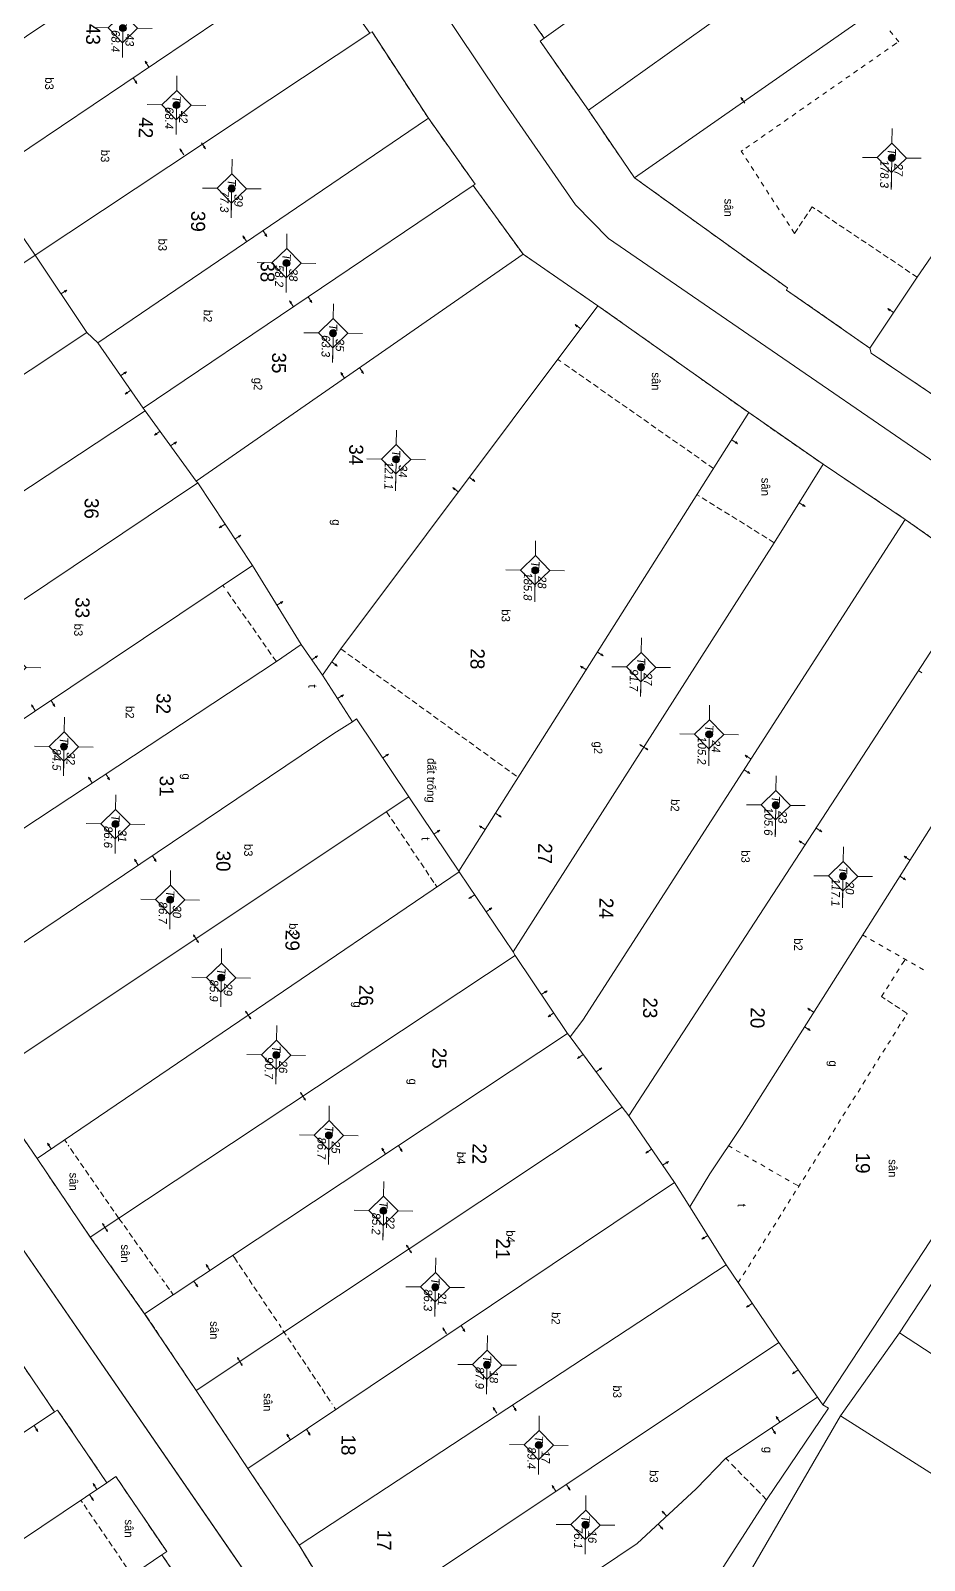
# Model space of a CAD drawing. Extents: x 601689 to 602595, y 1189742 to 1190763.
# Drawn here: x 602431.2 to 602469.3, y 1190110.6 to 1190175.8 of the extents above; entities that cross this region are included whole.
import ezdxf
from ezdxf.enums import TextEntityAlignment as Align

# ---------------------------------------------------------------- set-up
doc = ezdxf.new("R2010")
doc.units = 0
doc.header["$MEASUREMENT"] = 0
doc.linetypes.add('HIDDEN', pattern=[0.375, 0.25, -0.125])
for name, color, linetype in [('10', 250, 'Continuous'), ('11', 7, 'Continuous'), ('13', 7, 'Continuous'), ('14', 7, 'Continuous'), ('15', 7, 'Continuous'), ('16', 7, 'Continuous'), ('22', 7, 'Continuous'), ('53', 7, 'Continuous'), ('57', 7, 'Continuous')]:
    doc.layers.add(name, color=color, linetype=linetype)
doc.layers.get('0').off()
doc.styles.add('TXT', font='vnshx.shx')

# ---------------------------------------------------------------- blocks, each defined once
blk = doc.blocks.new('NH3R')
at = {"layer": '16', "color": 7, "linetype": 'Continuous', "lineweight": 0}
for p, q in [((0, 0), (0.297, -0.005)), ((0.297, -0.005), (0.186, 0.031)), ((0.297, -0.005), (0.189, -0.033))]:
    blk.add_line(p, q, dxfattribs=at)
blk = doc.blocks.new('BDONG')
at = {"color": 7, "linetype": 'Continuous', "lineweight": 0}
for p, q in [((0, 0), (0, -1.508)), ((0, 0), (2.759, 0)), ((0.342, 0), (0.342, -1.508)), ((0.797, 0), (0.797, -1.508)), ((1.274, 0), (1.274, -1.508)), ((1.73, 0), (1.73, -1.508)), ((1.753, 0), (1.753, -1.508)), ((2.072, 0), (2.072, -1.508)), ((2.759, 0), (2.759, -1.508)), ((0, -0.308), (1.73, -0.308)), ((1.753, -0.308), (2.759, -0.308)), ((0, -0.458), (1.73, -0.458)), ((1.753, -0.458), (2.759, -0.458)), ((0, -0.608), (1.73, -0.608)), ((1.753, -0.608), (2.759, -0.608)), ((0, -0.758), (1.73, -0.758)), ((1.753, -0.758), (2.759, -0.758)), ((0, -0.908), (1.73, -0.908)), ((1.753, -0.908), (2.759, -0.908)), ((0, -1.058), (1.73, -1.058)), ((1.753, -1.058), (2.759, -1.058)), ((0, -1.208), (1.73, -1.208)), ((1.753, -1.208), (2.759, -1.208)), ((0, -1.358), (1.73, -1.358)), ((1.753, -1.358), (2.759, -1.358)), ((0, -1.508), (1.73, -1.508)), ((1.753, -1.508), (2.759, -1.508))]:
    blk.add_line(p, q, dxfattribs=at)
at = {"color": 7, "linetype": 'Continuous', "lineweight": 0, "style": 'TXT'}
blk.add_text('B%%182ng c%%184c th%%246a bi%%213n %%174%%233ng ', height=0.049998, rotation=359.99999, dxfattribs=at).set_placement((0.008, 0.046))
for s, height, p in [('(D%%239ng cho ch%%216nh l%%253 bi%%213n %%174%%233ng)', 0.054, (1.743, 0.05)), ('s%%232 TT', 0.05, (0.21, -0.099)), ('s%%232 hi%%214u', 0.049998, (0.639, -0.104)), ('s%%232 hi%%214u th%%246a', 0.049998, (1.135, -0.103)), ('s%%232 hi%%214u th%%246a', 0.049998, (1.612, -0.107)), ('s%%232 TT', 0.05, (1.936, -0.114)), ('s%%232 hi%%214u th%%246a b%%225', 0.049998, (2.559, -0.108)), ('Th%%246a th%%170m', 0.049998, (0.227, -0.214)), ('Th%%246a th%%170m', 0.049998, (0.63, -0.213)), ('g%%232c c%%241a th%%246a', 0.049998, (1.137, -0.187)), ('l%%169n c%%203n', 0.049998, (1.56, -0.224)), ('Th%%246a b%%225', 0.049998, (1.956, -0.203)), ('(ch%%216 %%174%%184nh s%%232 m%%233t l%%199n)', 0.049998, (2.638, -0.204)), ('m%%237i th%%170m', 0.049998, (1.101, -0.282))]:
    blk.add_text(s, height=height, rotation=359.99999, dxfattribs=at).set_placement(p, align=Align.CENTER)
blk = doc.blocks.new('BANG')
at = {"color": 7, "linetype": 'Continuous', "lineweight": 0, "xscale": 9.999585560760034, "yscale": 9.999585560760034, "rotation": 359.9999199552673}
blk.add_blockref('BDONG', (0, 0), dxfattribs=at)
blk = doc.blocks.new('*M2031203120312031')
at = {"layer": '13', "color": 3, "linetype": 'Continuous', "lineweight": 0}
blk.add_line((602664.917, 1190134.249), (602666.192, 1190134.249), dxfattribs=at)
at = {"layer": '13', "color": 3, "linetype": 'Continuous', "lineweight": 0, "style": 'TXT', "oblique": 7.60551}
for s, p in [('27', (602665.067, 1190134.549)), ('178.3', (602664.917, 1190133.949))]:
    blk.add_text(s, height=0.36, dxfattribs=at).set_placement(p, align=Align.MIDDLE_LEFT)
blk.add_text('T', height=0.36, dxfattribs=at).set_placement((602664.72, 1190134.249), align=Align.MIDDLE_RIGHT)
blk = doc.blocks.new('CENTRD')
at = {"layer": '11', "linetype": 'Continuous', "lineweight": 0}
h = blk.add_hatch(color=2, dxfattribs=at)
edge = h.paths.add_edge_path()
edge.add_arc((0, 0), 0.15, 0, 360)
at = {"layer": '11', "color": 2, "linetype": 'Continuous', "lineweight": 0}
for p, q in [((0, 1.25), (0, 0.625)), ((-0.625, 0), (-1.25, 0)), ((0, 0.625), (-0.625, 0)), ((-0.625, 0), (0, -0.625)), ((0.625, 0), (0, 0.625)), ((0, -0.625), (0.625, 0)), ((1.25, 0), (0.625, 0)), ((0, -0.625), (0, -1.25))]:
    blk.add_line(p, q, dxfattribs=at)
blk.add_circle((0, 0), 0.15, dxfattribs=at)
blk = doc.blocks.new('NH3')
at = {"layer": '16', "color": 7, "linetype": 'Continuous', "lineweight": 0}
for p, q in [((-0.199, -0.002), (-0.113, 0.021)), ((0.197, -0.012), (0.107, 0.015)), ((-0.199, -0.002), (0.197, -0.012)), ((-0.199, -0.002), (-0.116, -0.035)), ((0.197, -0.012), (0.104, -0.027))]:
    blk.add_line(p, q, dxfattribs=at)
blk = doc.blocks.new('*M2939293929392939')
at = {"layer": '13', "color": 3, "linetype": 'Continuous', "lineweight": 0}
blk.add_line((602695.571, 1190132.617), (602696.846, 1190132.617), dxfattribs=at)
at = {"layer": '13', "color": 3, "linetype": 'Continuous', "lineweight": 0, "style": 'TXT', "oblique": 7.60551}
blk.add_text('T', height=0.36, dxfattribs=at).set_placement((602695.374, 1190132.617), align=Align.MIDDLE_RIGHT)
for s, p in [('20', (602695.721, 1190132.917)), ('117.1', (602695.571, 1190132.317))]:
    blk.add_text(s, height=0.36, dxfattribs=at).set_placement(p, align=Align.MIDDLE_LEFT)
blk = doc.blocks.new('*M2942294229422942')
at = {"layer": '13', "color": 3, "linetype": 'Continuous', "lineweight": 0}
blk.add_line((602692.588, 1190129.709), (602693.863, 1190129.709), dxfattribs=at)
at = {"layer": '13', "color": 3, "linetype": 'Continuous', "lineweight": 0, "style": 'TXT', "oblique": 7.60551}
for s, p in [('23', (602692.738, 1190130.009)), ('105.6', (602692.588, 1190129.409))]:
    blk.add_text(s, height=0.36, dxfattribs=at).set_placement(p, align=Align.MIDDLE_LEFT)
blk.add_text('T', height=0.36, dxfattribs=at).set_placement((602692.391, 1190129.709), align=Align.MIDDLE_RIGHT)
blk = doc.blocks.new('*M2943294329432943')
at = {"layer": '13', "color": 3, "linetype": 'Continuous', "lineweight": 0}
blk.add_line((602689.608, 1190126.828), (602690.883, 1190126.828), dxfattribs=at)
at = {"layer": '13', "color": 3, "linetype": 'Continuous', "lineweight": 0, "style": 'TXT', "oblique": 7.60551}
blk.add_text('T', height=0.36, dxfattribs=at).set_placement((602689.411, 1190126.828), align=Align.MIDDLE_RIGHT)
for s, p in [('24', (602689.758, 1190127.128)), ('105.2', (602689.608, 1190126.528))]:
    blk.add_text(s, height=0.36, dxfattribs=at).set_placement(p, align=Align.MIDDLE_LEFT)
blk = doc.blocks.new('*M2945294529452945')
at = {"layer": '13', "color": 3, "linetype": 'Continuous', "lineweight": 0}
blk.add_line((602686.786, 1190123.885), (602687.806, 1190123.885), dxfattribs=at)
at = {"layer": '13', "color": 3, "linetype": 'Continuous', "lineweight": 0, "style": 'TXT', "oblique": 7.60551}
for s, p in [('27', (602686.936, 1190124.185)), ('91.7', (602686.786, 1190123.585))]:
    blk.add_text(s, height=0.36, dxfattribs=at).set_placement(p, align=Align.MIDDLE_LEFT)
blk.add_text('T', height=0.36, dxfattribs=at).set_placement((602686.589, 1190123.885), align=Align.MIDDLE_RIGHT)
blk = doc.blocks.new('*M2947294729472947')
at = {"layer": '13', "color": 3, "linetype": 'Continuous', "lineweight": 0}
blk.add_line((602723.386, 1190122.049), (602724.406, 1190122.049), dxfattribs=at)
at = {"layer": '13', "color": 3, "linetype": 'Continuous', "lineweight": 0, "style": 'TXT', "oblique": 7.60551}
for s, p in [('16', (602723.536, 1190122.349)), ('76.1', (602723.386, 1190121.749))]:
    blk.add_text(s, height=0.36, dxfattribs=at).set_placement(p, align=Align.MIDDLE_LEFT)
blk.add_text('T', height=0.36, dxfattribs=at).set_placement((602723.189, 1190122.049), align=Align.MIDDLE_RIGHT)
blk = doc.blocks.new('*M2949294929492949')
at = {"layer": '13', "color": 3, "linetype": 'Continuous', "lineweight": 0}
blk.add_line((602720.013, 1190120.012), (602721.033, 1190120.012), dxfattribs=at)
at = {"layer": '13', "color": 3, "linetype": 'Continuous', "lineweight": 0, "style": 'TXT', "oblique": 7.60551}
for s, p in [('17', (602720.163, 1190120.312)), ('89.4', (602720.013, 1190119.712))]:
    blk.add_text(s, height=0.36, dxfattribs=at).set_placement(p, align=Align.MIDDLE_LEFT)
blk.add_text('T', height=0.36, dxfattribs=at).set_placement((602719.816, 1190120.012), align=Align.MIDDLE_RIGHT)
blk = doc.blocks.new('*M2950295029502950')
at = {"layer": '13', "color": 3, "linetype": 'Continuous', "lineweight": 0}
blk.add_line((602682.723, 1190119.316), (602683.998, 1190119.316), dxfattribs=at)
at = {"layer": '13', "color": 3, "linetype": 'Continuous', "lineweight": 0, "style": 'TXT', "oblique": 7.60551}
for s, p in [('28', (602682.873, 1190119.616)), ('185.8', (602682.723, 1190119.016))]:
    blk.add_text(s, height=0.36, dxfattribs=at).set_placement(p, align=Align.MIDDLE_LEFT)
blk.add_text('T', height=0.36, dxfattribs=at).set_placement((602682.526, 1190119.316), align=Align.MIDDLE_RIGHT)
blk = doc.blocks.new('*M2951295129512951')
at = {"layer": '13', "color": 3, "linetype": 'Continuous', "lineweight": 0}
blk.add_line((602716.627, 1190117.755), (602717.647, 1190117.755), dxfattribs=at)
at = {"layer": '13', "color": 3, "linetype": 'Continuous', "lineweight": 0, "style": 'TXT', "oblique": 7.60551}
blk.add_text('T', height=0.36, dxfattribs=at).set_placement((602716.43, 1190117.755), align=Align.MIDDLE_RIGHT)
for s, p in [('18', (602716.777, 1190118.055)), ('87.9', (602716.627, 1190117.455))]:
    blk.add_text(s, height=0.36, dxfattribs=at).set_placement(p, align=Align.MIDDLE_LEFT)
blk = doc.blocks.new('*M2952295229522952')
at = {"layer": '13', "color": 3, "linetype": 'Continuous', "lineweight": 0}
blk.add_line((602713.347, 1190115.502), (602714.367, 1190115.502), dxfattribs=at)
at = {"layer": '13', "color": 3, "linetype": 'Continuous', "lineweight": 0, "style": 'TXT', "oblique": 7.60551}
for s, p in [('21', (602713.497, 1190115.802)), ('86.3', (602713.347, 1190115.202))]:
    blk.add_text(s, height=0.36, dxfattribs=at).set_placement(p, align=Align.MIDDLE_LEFT)
blk.add_text('T', height=0.36, dxfattribs=at).set_placement((602713.15, 1190115.502), align=Align.MIDDLE_RIGHT)
blk = doc.blocks.new('*M2953295329532953')
at = {"layer": '13', "color": 3, "linetype": 'Continuous', "lineweight": 0}
blk.add_line((602678.078, 1190113.321), (602679.353, 1190113.321), dxfattribs=at)
at = {"layer": '13', "color": 3, "linetype": 'Continuous', "lineweight": 0, "style": 'TXT', "oblique": 7.60551}
blk.add_text('T', height=0.36, dxfattribs=at).set_placement((602677.881, 1190113.321), align=Align.MIDDLE_RIGHT)
for s, p in [('121.1', (602678.078, 1190113.021)), ('34', (602678.228, 1190113.621))]:
    blk.add_text(s, height=0.36, dxfattribs=at).set_placement(p, align=Align.MIDDLE_LEFT)
blk = doc.blocks.new('*M2954295429542954')
at = {"layer": '13', "color": 3, "linetype": 'Continuous', "lineweight": 0}
blk.add_line((602710.119, 1190113.245), (602711.139, 1190113.245), dxfattribs=at)
at = {"layer": '13', "color": 3, "linetype": 'Continuous', "lineweight": 0, "style": 'TXT', "oblique": 7.60551}
blk.add_text('T', height=0.36, dxfattribs=at).set_placement((602709.922, 1190113.245), align=Align.MIDDLE_RIGHT)
for s, p in [('22', (602710.269, 1190113.545)), ('85.2', (602710.119, 1190112.945))]:
    blk.add_text(s, height=0.36, dxfattribs=at).set_placement(p, align=Align.MIDDLE_LEFT)
blk = doc.blocks.new('*M2955295529552955')
at = {"layer": '13', "color": 3, "linetype": 'Continuous', "lineweight": 0}
blk.add_line((602706.937, 1190110.877), (602707.957, 1190110.877), dxfattribs=at)
at = {"layer": '13', "color": 3, "linetype": 'Continuous', "lineweight": 0, "style": 'TXT', "oblique": 7.60551}
for s, p in [('25', (602707.087, 1190111.177)), ('86.7', (602706.937, 1190110.577))]:
    blk.add_text(s, height=0.36, dxfattribs=at).set_placement(p, align=Align.MIDDLE_LEFT)
blk.add_text('T', height=0.36, dxfattribs=at).set_placement((602706.74, 1190110.877), align=Align.MIDDLE_RIGHT)
blk = doc.blocks.new('*M2956295629562956')
at = {"layer": '13', "color": 3, "linetype": 'Continuous', "lineweight": 0}
blk.add_line((602672.737, 1190110.559), (602673.757, 1190110.559), dxfattribs=at)
at = {"layer": '13', "color": 3, "linetype": 'Continuous', "lineweight": 0, "style": 'TXT', "oblique": 7.60551}
blk.add_text('T', height=0.36, dxfattribs=at).set_placement((602672.54, 1190110.559), align=Align.MIDDLE_RIGHT)
for s, p in [('35', (602672.887, 1190110.859)), ('63.3', (602672.737, 1190110.259))]:
    blk.add_text(s, height=0.36, dxfattribs=at).set_placement(p, align=Align.MIDDLE_LEFT)
blk = doc.blocks.new('*M2957295729572957')
at = {"layer": '13', "color": 3, "linetype": 'Continuous', "lineweight": 0}
blk.add_line((602703.545, 1190108.585), (602704.565, 1190108.585), dxfattribs=at)
at = {"layer": '13', "color": 3, "linetype": 'Continuous', "lineweight": 0, "style": 'TXT', "oblique": 7.60551}
blk.add_text('T', height=0.36, dxfattribs=at).set_placement((602703.348, 1190108.585), align=Align.MIDDLE_RIGHT)
for s, p in [('26', (602703.695, 1190108.885)), ('90.7', (602703.545, 1190108.285))]:
    blk.add_text(s, height=0.36, dxfattribs=at).set_placement(p, align=Align.MIDDLE_LEFT)
blk = doc.blocks.new('*M2958295829582958')
at = {"layer": '13', "color": 3, "linetype": 'Continuous', "lineweight": 0}
blk.add_line((602669.779, 1190108.532), (602670.799, 1190108.532), dxfattribs=at)
at = {"layer": '13', "color": 3, "linetype": 'Continuous', "lineweight": 0, "style": 'TXT', "oblique": 7.60551}
blk.add_text('T', height=0.36, dxfattribs=at).set_placement((602669.582, 1190108.532), align=Align.MIDDLE_RIGHT)
for s, p in [('38', (602669.929, 1190108.832)), ('58.2', (602669.779, 1190108.232))]:
    blk.add_text(s, height=0.36, dxfattribs=at).set_placement(p, align=Align.MIDDLE_LEFT)
blk = doc.blocks.new('*M2959295929592959')
at = {"layer": '13', "color": 3, "linetype": 'Continuous', "lineweight": 0}
blk.add_line((602700.284, 1190106.192), (602701.304, 1190106.192), dxfattribs=at)
at = {"layer": '13', "color": 3, "linetype": 'Continuous', "lineweight": 0, "style": 'TXT', "oblique": 7.60551}
for s, p in [('29', (602700.434, 1190106.492)), ('85.9', (602700.284, 1190105.892))]:
    blk.add_text(s, height=0.36, dxfattribs=at).set_placement(p, align=Align.MIDDLE_LEFT)
blk.add_text('T', height=0.36, dxfattribs=at).set_placement((602700.087, 1190106.192), align=Align.MIDDLE_RIGHT)
blk = doc.blocks.new('*M2960296029602960')
at = {"layer": '13', "color": 3, "linetype": 'Continuous', "lineweight": 0}
blk.add_line((602666.633, 1190106.15), (602667.653, 1190106.15), dxfattribs=at)
at = {"layer": '13', "color": 3, "linetype": 'Continuous', "lineweight": 0, "style": 'TXT', "oblique": 7.60551}
for s, p in [('39', (602666.783, 1190106.45)), ('77.3', (602666.633, 1190105.85))]:
    blk.add_text(s, height=0.36, dxfattribs=at).set_placement(p, align=Align.MIDDLE_LEFT)
blk.add_text('T', height=0.36, dxfattribs=at).set_placement((602666.436, 1190106.15), align=Align.MIDDLE_RIGHT)
blk = doc.blocks.new('*M2961296129612961')
at = {"layer": '13', "color": 3, "linetype": 'Continuous', "lineweight": 0}
blk.add_line((602696.993, 1190103.969), (602698.013, 1190103.969), dxfattribs=at)
at = {"layer": '13', "color": 3, "linetype": 'Continuous', "lineweight": 0, "style": 'TXT', "oblique": 7.60551}
blk.add_text('T', height=0.36, dxfattribs=at).set_placement((602696.796, 1190103.969), align=Align.MIDDLE_RIGHT)
for s, p in [('30', (602697.143, 1190104.269)), ('86.7', (602696.993, 1190103.669))]:
    blk.add_text(s, height=0.36, dxfattribs=at).set_placement(p, align=Align.MIDDLE_LEFT)
blk = doc.blocks.new('*M2962296229622962')
at = {"layer": '13', "color": 3, "linetype": 'Continuous', "lineweight": 0}
blk.add_line((602663.111, 1190103.747), (602664.131, 1190103.747), dxfattribs=at)
at = {"layer": '13', "color": 3, "linetype": 'Continuous', "lineweight": 0, "style": 'TXT', "oblique": 7.60551}
for s, p in [('42', (602663.261, 1190104.047)), ('68.4', (602663.111, 1190103.447))]:
    blk.add_text(s, height=0.36, dxfattribs=at).set_placement(p, align=Align.MIDDLE_LEFT)
blk.add_text('T', height=0.36, dxfattribs=at).set_placement((602662.914, 1190103.747), align=Align.MIDDLE_RIGHT)
blk = doc.blocks.new('*M2963296329632963')
at = {"layer": '13', "color": 3, "linetype": 'Continuous', "lineweight": 0}
blk.add_line((602693.8, 1190101.592), (602694.82, 1190101.592), dxfattribs=at)
at = {"layer": '13', "color": 3, "linetype": 'Continuous', "lineweight": 0, "style": 'TXT', "oblique": 7.60551}
for s, p in [('31', (602693.95, 1190101.892)), ('86.6', (602693.8, 1190101.292))]:
    blk.add_text(s, height=0.36, dxfattribs=at).set_placement(p, align=Align.MIDDLE_LEFT)
blk.add_text('T', height=0.36, dxfattribs=at).set_placement((602693.603, 1190101.592), align=Align.MIDDLE_RIGHT)
blk = doc.blocks.new('*M2964296429642964')
at = {"layer": '13', "color": 3, "linetype": 'Continuous', "lineweight": 0}
blk.add_line((602659.862, 1190101.415), (602660.882, 1190101.415), dxfattribs=at)
at = {"layer": '13', "color": 3, "linetype": 'Continuous', "lineweight": 0, "style": 'TXT', "oblique": 7.60551}
blk.add_text('T', height=0.36, dxfattribs=at).set_placement((602659.665, 1190101.415), align=Align.MIDDLE_RIGHT)
for s, p in [('43', (602660.012, 1190101.715)), ('68.4', (602659.862, 1190101.115))]:
    blk.add_text(s, height=0.36, dxfattribs=at).set_placement(p, align=Align.MIDDLE_LEFT)
blk = doc.blocks.new('*M2965296529652965')
at = {"layer": '13', "color": 3, "linetype": 'Continuous', "lineweight": 0}
blk.add_line((602690.53, 1190099.349), (602691.55, 1190099.349), dxfattribs=at)
at = {"layer": '13', "color": 3, "linetype": 'Continuous', "lineweight": 0, "style": 'TXT', "oblique": 7.60551}
blk.add_text('T', height=0.36, dxfattribs=at).set_placement((602690.333, 1190099.349), align=Align.MIDDLE_RIGHT)
for s, p in [('32', (602690.68, 1190099.649)), ('84.5', (602690.53, 1190099.049))]:
    blk.add_text(s, height=0.36, dxfattribs=at).set_placement(p, align=Align.MIDDLE_LEFT)

msp = doc.modelspace()

# ---------------------------------------------------------------- linework, layer by layer
at = {"layer": '10', "color": 7, "linetype": 'Continuous', "lineweight": 0}
for p, q in [((602453.084, 1190175.53), (602475.525, 1190191.593)), ((602454.961, 1190172.455), (602477.897, 1190188.81)), ((602441.127, 1190182.395), (602426.946, 1190172.878)), ((602456.922, 1190169.577), (602475.4, 1190182.465)), ((602443.312, 1190179.055), (602429.17, 1190169.528)), ((602445.656, 1190175.732), (602443.312, 1190179.055)), ((602450.767, 1190178.782), (602453.084, 1190175.53)), ((602431.386, 1190166.267), (602445.656, 1190175.732)), ((602456.922, 1190169.577), (602454.961, 1190172.455)), ((602429.17, 1190169.528), (602431.386, 1190166.267)), ((602450.057, 1190169.242), (602435.997, 1190159.754)), ((602452.177, 1190166.312), (602450.057, 1190169.242)), ((602431.386, 1190166.267), (602413.298, 1190154.155)), ((602431.386, 1190166.267), (602433.59, 1190162.977)), ((602438.254, 1190156.633), (602452.177, 1190166.312)), ((602452.177, 1190166.312), (602455.367, 1190164.118)), ((602455.367, 1190164.118), (602461.795, 1190159.56)), ((602433.59, 1190162.977), (602434.065, 1190162.53)), ((602434.065, 1190162.53), (602435.997, 1190159.754)), ((602417.799, 1190147.583), (602436.085, 1190159.642)), ((602435.997, 1190159.754), (602436.085, 1190159.642)), ((602436.085, 1190159.642), (602438.254, 1190156.633)), ((602461.795, 1190159.56), (602449.446, 1190140.008)), ((602461.795, 1190159.56), (602464.965, 1190157.357)), ((602464.965, 1190157.357), (602468.463, 1190155.008)), ((602438.323, 1190156.562), (602420.114, 1190144.341)), ((602438.254, 1190156.633), (602438.323, 1190156.562)), ((602438.323, 1190156.562), (602440.645, 1190153.049)), ((602468.463, 1190155.008), (602471.711, 1190152.703)), ((602422.507, 1190140.878), (602440.645, 1190153.049)), ((602440.645, 1190153.049), (602442.728, 1190149.671)), ((602456.684, 1190129.578), (602471.711, 1190152.703)), ((602442.728, 1190149.671), (602443.63, 1190148.369)), ((602443.63, 1190148.369), (602444.913, 1190146.371)), ((602429.183, 1190131.096), (602447.319, 1190143.178)), ((602447.319, 1190143.178), (602449.446, 1190140.008)), ((602449.456, 1190139.988), (602431.478, 1190127.754)), ((602449.446, 1190140.008), (602449.456, 1190139.988)), ((602449.456, 1190139.988), (602451.75, 1190136.567)), ((602433.741, 1190124.403), (602451.847, 1190136.415)), ((602451.75, 1190136.567), (602451.847, 1190136.415)), ((602451.847, 1190136.415), (602454.071, 1190133.094)), ((602436.057, 1190121.141), (602454.071, 1190133.094)), ((602454.071, 1190133.094), (602454.179, 1190132.943)), ((602454.179, 1190132.943), (602456.399, 1190129.952)), ((602429.183, 1190131.096), (602431.478, 1190127.754)), ((602438.252, 1190117.861), (602456.399, 1190129.952)), ((602456.399, 1190129.952), (602456.684, 1190129.578)), ((602458.625, 1190126.732), (602456.684, 1190129.578)), ((602431.478, 1190127.754), (602433.741, 1190124.403)), ((602458.625, 1190126.732), (602440.457, 1190114.54)), ((602459.281, 1190125.703), (602458.625, 1190126.732)), ((602460.827, 1190123.231), (602459.281, 1190125.703)), ((602433.741, 1190124.403), (602436.057, 1190121.141)), ((602470.434, 1190123.71), (602468.218, 1190120.33)), ((602460.827, 1190123.231), (602442.633, 1190111.28)), ((602463.071, 1190119.92), (602460.827, 1190123.231)), ((602436.057, 1190121.141), (602438.252, 1190117.861)), ((602468.218, 1190120.33), (602465.699, 1190116.784)), ((602468.218, 1190120.33), (602485.205, 1190109.166)), ((602432.22, 1190116.953), (602430.014, 1190120.213)), ((602463.071, 1190119.92), (602444.964, 1190107.818)), ((602464.729, 1190117.577), (602463.071, 1190119.92)), ((602438.252, 1190117.861), (602440.457, 1190114.54)), ((602464.955, 1190117.255), (602464.729, 1190117.577)), ((602432.22, 1190116.953), (602418.575, 1190107.88)), ((602461.847, 1190110.147), (602465.699, 1190116.784)), ((602465.699, 1190116.784), (602483.227, 1190105.663)), ((602440.457, 1190114.54), (602442.633, 1190111.28)), ((602434.448, 1190113.932), (602420.751, 1190104.72)), ((602436.796, 1190110.86), (602422.907, 1190101.471)), ((602438.894, 1190107.761), (602436.796, 1190110.86))]:
    msp.add_line(p, q, dxfattribs=at)
for points in [[(602466.953, 1190162.309), (602468.974, 1190165.331), (602478.975, 1190179.916)], [(602448.146, 1190172.108), (602445.747, 1190175.791), (602445.656, 1190175.732)], [(602453.084, 1190175.53), (602452.902, 1190175.403), (602454.961, 1190172.455)], [(602448.146, 1190172.108), (602448.066, 1190172.059), (602434.065, 1190162.53)], [(602450.057, 1190169.242), (602450.138, 1190169.3), (602448.146, 1190172.108)], [(602466.953, 1190162.309), (602463.407, 1190164.788), (602463.438, 1190164.878), (602456.922, 1190169.577)], [(602455.367, 1190164.118), (602444.416, 1190149.487), (602443.63, 1190148.369)], [(602433.59, 1190162.977), (602416.766, 1190151.787), (602415.544, 1190150.934)], [(602475.547, 1190156.711), (602471.157, 1190159.651), (602470.964, 1190159.424), (602467.01, 1190162.099), (602466.953, 1190162.309)], [(602464.965, 1190157.357), (602462.879, 1190154.015), (602451.75, 1190136.567)], [(602454.179, 1190132.943), (602454.73, 1190133.656), (602468.463, 1190155.008)], [(602474.94, 1190150.419), (602461.508, 1190129.172), (602460.13, 1190127.111), (602459.281, 1190125.703)], [(602474.94, 1190150.419), (602482.942, 1190144.689), (602464.955, 1190117.255)], [(602442.728, 1190149.671), (602441.668, 1190148.945), (602424.714, 1190137.767)], [(602444.913, 1190146.371), (602445.085, 1190146.508), (602447.319, 1190143.178)], [(602444.913, 1190146.371), (602444.116, 1190145.881), (602426.967, 1190134.326)], [(602447.152, 1190104.688), (602457.044, 1190111.343), (602459.556, 1190113.668), (602460.824, 1190114.98), (602464.729, 1190117.577)], [(602464.955, 1190117.255), (602465.184, 1190117.111), (602462.55, 1190113.207), (602457.164, 1190104.831)], [(602434.448, 1190113.932), (602432.35, 1190117.031), (602432.22, 1190116.953)], [(602436.796, 1190110.86), (602436.998, 1190110.997), (602434.832, 1190114.198), (602434.448, 1190113.932)], [(602442.633, 1190111.28), (602444.813, 1190107.72), (602444.964, 1190107.818)]]:
    msp.add_lwpolyline(points, dxfattribs=at)
at = {"layer": '14', "color": 6, "linetype": 'HIDDEN', "lineweight": 0}
for p, q in [((602467.926, 1190175.677), (602467.799, 1190175.839)), ((602467.899, 1190175.187), (602468.182, 1190175.373)), ((602468.182, 1190175.373), (602468.054, 1190175.525)), ((602466.92, 1190174.5), (602467.082, 1190174.608)), ((602467.243, 1190174.726), (602467.405, 1190174.844)), ((602467.577, 1190174.952), (602467.738, 1190175.069)), ((602465.931, 1190173.814), (602466.093, 1190173.922)), ((602466.263, 1190174.04), (602466.425, 1190174.157)), ((602466.587, 1190174.265), (602466.748, 1190174.383)), ((602464.951, 1190173.128), (602465.112, 1190173.235)), ((602465.274, 1190173.353), (602465.436, 1190173.471)), ((602465.607, 1190173.578), (602465.769, 1190173.696)), ((602463.962, 1190172.441), (602464.133, 1190172.548)), ((602464.295, 1190172.666), (602464.457, 1190172.784)), ((602464.617, 1190172.891), (602464.779, 1190173.01)), ((602462.982, 1190171.754), (602463.143, 1190171.862)), ((602463.305, 1190171.979), (602463.477, 1190172.098)), ((602463.638, 1190172.206), (602463.8, 1190172.323)), ((602462.326, 1190171.294), (602462.488, 1190171.411)), ((602462.649, 1190171.519), (602462.821, 1190171.636)), ((602461.669, 1190170.832), (602461.831, 1190170.95)), ((602461.993, 1190171.067), (602462.164, 1190171.176)), ((602461.791, 1190170.23), (602461.674, 1190170.392)), ((602462.007, 1190169.888), (602461.899, 1190170.059)), ((602462.222, 1190169.555), (602462.114, 1190169.727)), ((602462.438, 1190169.222), (602462.329, 1190169.383)), ((602462.653, 1190168.879), (602462.545, 1190169.05)), ((602462.868, 1190168.545), (602462.761, 1190168.717)), ((602463.093, 1190168.212), (602462.976, 1190168.384)), ((602463.31, 1190167.88), (602463.201, 1190168.042)), ((602463.74, 1190167.204), (602464.495, 1190168.334)), ((602468.974, 1190165.331), (602464.495, 1190168.334)), ((602463.525, 1190167.537), (602463.417, 1190167.708)), ((602463.74, 1190167.204), (602463.632, 1190167.375)), ((602453.784, 1190161.74), (602453.666, 1190161.821)), ((602460.292, 1190157.181), (602453.903, 1190161.658)), ((602459.696, 1190155.998), (602459.596, 1190156.06)), ((602462.879, 1190154.015), (602459.696, 1190155.998)), ((602439.452, 1190152.106), (602439.393, 1190152.187)), ((602441.668, 1190148.945), (602439.55, 1190151.964)), ((602444.416, 1190149.487), (602451.972, 1190144.004)), ((602469.163, 1190148.468), (602469.025, 1190148.57)), ((602446.361, 1190142.54), (602448.428, 1190139.452)), ((602448.428, 1190139.452), (602448.508, 1190139.341)), ((602466.64, 1190137.292), (602466.808, 1190137.19)), ((602466.987, 1190137.097), (602467.155, 1190136.995)), ((602467.334, 1190136.893), (602467.503, 1190136.801)), ((602467.682, 1190136.698), (602467.851, 1190136.596)), ((602468.029, 1190136.493), (602468.198, 1190136.401)), ((602468.302, 1190136.009), (602468.466, 1190136.247)), ((602468.376, 1190136.298), (602468.545, 1190136.197)), ((602468.724, 1190136.104), (602468.892, 1190136.002)), ((602467.873, 1190135.335), (602467.986, 1190135.504)), ((602468.087, 1190135.672), (602468.2, 1190135.841)), ((602469.071, 1190135.899), (602469.239, 1190135.806)), ((602467.444, 1190134.661), (602467.556, 1190134.83)), ((602467.659, 1190134.998), (602467.771, 1190135.167)), ((602468.544, 1190133.946), (602467.444, 1190134.661)), ((602468.145, 1190133.311), (602468.248, 1190133.48)), ((602468.339, 1190133.609), (602468.442, 1190133.768)), ((602468.514, 1190133.897), (602468.544, 1190133.946)), ((602467.716, 1190132.627), (602467.829, 1190132.796)), ((602467.931, 1190132.974), (602468.043, 1190133.143)), ((602467.296, 1190131.953), (602467.399, 1190132.122)), ((602467.511, 1190132.29), (602467.614, 1190132.459)), ((602466.867, 1190131.278), (602466.98, 1190131.448)), ((602467.082, 1190131.616), (602467.185, 1190131.785)), ((602466.652, 1190130.932), (602466.765, 1190131.11)), ((602466.234, 1190130.258), (602466.336, 1190130.426)), ((602466.448, 1190130.594), (602466.55, 1190130.763)), ((602465.804, 1190129.584), (602465.916, 1190129.752)), ((602466.019, 1190129.921), (602466.131, 1190130.089)), ((602465.385, 1190128.899), (602465.487, 1190129.067)), ((602465.6, 1190129.247), (602465.702, 1190129.415)), ((602432.736, 1190128.427), (602432.648, 1190128.548)), ((602434.963, 1190125.206), (602432.795, 1190128.326)), ((602460.917, 1190128.311), (602461.085, 1190128.208)), ((602464.956, 1190128.225), (602465.067, 1190128.393)), ((602465.17, 1190128.562), (602465.272, 1190128.73)), ((602461.264, 1190128.105), (602461.432, 1190128.013)), ((602461.611, 1190127.91), (602461.78, 1190127.809)), ((602461.958, 1190127.706), (602462.127, 1190127.604)), ((602462.305, 1190127.511), (602462.474, 1190127.409)), ((602464.536, 1190127.551), (602464.639, 1190127.719)), ((602464.741, 1190127.888), (602464.853, 1190128.056)), ((602462.642, 1190127.306), (602462.822, 1190127.204)), ((602462.991, 1190127.112), (602463.169, 1190127.01)), ((602463.338, 1190126.907), (602463.516, 1190126.805)), ((602464.107, 1190126.866), (602464.22, 1190127.035)), ((602464.321, 1190127.214), (602464.424, 1190127.383)), ((602463.685, 1190126.702), (602463.923, 1190126.579)), ((602463.687, 1190126.192), (602463.79, 1190126.361)), ((602463.892, 1190126.529), (602464.005, 1190126.698)), ((602463.258, 1190125.518), (602463.361, 1190125.687)), ((602463.473, 1190125.855), (602463.575, 1190126.024)), ((602434.963, 1190125.206), (602436.719, 1190122.732)), ((602462.828, 1190124.834), (602462.941, 1190125.003)), ((602463.043, 1190125.171), (602463.156, 1190125.35)), ((602462.41, 1190124.159), (602462.512, 1190124.328)), ((602462.625, 1190124.496), (602462.727, 1190124.665)), ((602461.981, 1190123.486), (602462.092, 1190123.654)), ((602462.195, 1190123.823), (602462.307, 1190123.991)), ((602461.561, 1190122.802), (602461.663, 1190122.97)), ((602461.776, 1190123.139), (602461.878, 1190123.307)), ((602436.788, 1190122.631), (602436.896, 1190122.48)), ((602436.974, 1190122.369), (602437.111, 1190122.177)), ((602461.346, 1190122.464), (602461.448, 1190122.633)), ((602437.17, 1190122.096), (602437.278, 1190121.944)), ((602441.781, 1190120.693), (602441.869, 1190120.551)), ((602441.947, 1190120.43), (602444.045, 1190117.291)), ((602444.133, 1190117.15), (602444.201, 1190117.049)), ((602460.942, 1190114.86), (602460.824, 1190114.98)), ((602462.55, 1190113.207), (602461.051, 1190114.738)), ((602433.397, 1190113.107), (602433.337, 1190113.187)), ((602435.514, 1190109.997), (602433.397, 1190113.107))]:
    msp.add_line(p, q, dxfattribs=at)
for points in [[(602461.566, 1190170.564), (602461.477, 1190170.705), (602461.548, 1190170.754)], [(602439.812, 1190123.629), (602439.88, 1190123.538), (602441.722, 1190120.773)]]:
    msp.add_lwpolyline(points, dxfattribs=at)
at = {"layer": '22', "color": 7, "linetype": 'HIDDEN', "lineweight": 0}
for p, q in [((602445.656, 1190175.732), (602443.312, 1190179.055)), ((602450.767, 1190178.782), (602453.084, 1190175.53)), ((602453.084, 1190175.53), (602452.902, 1190175.403)), ((602452.902, 1190175.403), (602454.961, 1190172.455)), ((602450.138, 1190169.3), (602448.146, 1190172.108)), ((602450.057, 1190169.242), (602450.138, 1190169.3)), ((602452.177, 1190166.312), (602450.057, 1190169.242)), ((602429.183, 1190131.096), (602431.458, 1190127.784)), ((602431.458, 1190127.784), (602431.478, 1190127.754)), ((602431.478, 1190127.754), (602433.741, 1190124.403)), ((602433.741, 1190124.403), (602436.057, 1190121.141)), ((602432.22, 1190116.953), (602430.014, 1190120.213)), ((602432.35, 1190117.031), (602432.22, 1190116.953)), ((602434.448, 1190113.932), (602432.35, 1190117.031)), ((602434.832, 1190114.198), (602434.448, 1190113.932)), ((602436.998, 1190110.997), (602434.832, 1190114.198)), ((602436.796, 1190110.86), (602436.998, 1190110.997)), ((602438.894, 1190107.761), (602436.796, 1190110.86))]:
    msp.add_line(p, q, dxfattribs=at)
for points in [[(602448.146, 1190172.108), (602445.747, 1190175.791), (602445.656, 1190175.732)], [(602500.508, 1190138.498), (602500.269, 1190138.571), (602488.691, 1190147.49), (602478.976, 1190154.414), (602475.547, 1190156.711), (602471.157, 1190159.651), (602470.964, 1190159.424), (602467.01, 1190162.099), (602466.953, 1190162.309), (602463.407, 1190164.788), (602463.438, 1190164.878), (602456.922, 1190169.577), (602454.961, 1190172.455)], [(602452.177, 1190166.312), (602455.367, 1190164.118), (602461.795, 1190159.56), (602464.965, 1190157.357), (602468.463, 1190155.008), (602471.711, 1190152.703), (602474.94, 1190150.419), (602482.942, 1190144.689)], [(602436.057, 1190121.141), (602436.126, 1190121.05), (602438.252, 1190117.861)], [(602438.252, 1190117.861), (602440.457, 1190114.54), (602442.633, 1190111.28), (602444.813, 1190107.72)]]:
    msp.add_lwpolyline(points, dxfattribs=at)
at = {"layer": '57', "color": 172, "linetype": 'Continuous', "lineweight": 0}
for points in [[(602441.185, 1190188.014), (602451.18, 1190173.097), (602454.416, 1190168.421), (602455.817, 1190166.983), (602475.968, 1190153.136), (602480.554, 1190149.922)], [(602441.185, 1190188.014), (602451.18, 1190173.097), (602454.416, 1190168.421), (602455.817, 1190166.983), (602475.968, 1190153.136), (602480.554, 1190149.922)], [(602403.523, 1190164.72), (602423.383, 1190134.755), (602447.111, 1190100.268)], [(602422.746, 1190135.715), (602423.383, 1190134.755), (602446.964, 1190100.48)]]:
    msp.add_lwpolyline(points, dxfattribs=at)

# ---------------------------------------------------------------- block references
at = {"color": 7, "linetype": 'Continuous', "lineweight": 0, "rotation": 269.2144660607985}
msp.add_blockref('BANG', (602437.548, 1190154.713), dxfattribs=at)
at = {"layer": '11', "color": 2, "linetype": 'Continuous', "lineweight": 0, "rotation": 269.1680420500809}
for p in [(602435.129, 1190175.956), (602437.413, 1190172.673), (602467.886, 1190170.425), (602439.765, 1190169.117), (602442.101, 1190165.937), (602444.085, 1190162.95), (602446.769, 1190157.569), (602452.696, 1190152.837), (602430.379, 1190148.696), (602457.206, 1190148.709), (602460.107, 1190145.844), (602432.618, 1190145.321), (602462.945, 1190142.823), (602434.813, 1190142.019), (602465.809, 1190139.798), (602437.143, 1190138.792), (602439.318, 1190135.469), (602441.664, 1190132.173), (602443.906, 1190128.749), (602446.228, 1190125.533), (602448.438, 1190122.272), (602450.643, 1190118.96), (602452.85, 1190115.541), (602454.838, 1190112.139)]:
    msp.add_blockref('CENTRD', p, dxfattribs=at)
at = {"layer": '13', "color": 3, "linetype": 'Continuous', "lineweight": 0, "rotation": 269.1680420500809}
for name in ['*M2964296429642964', '*M2962296229622962', '*M2031203120312031', '*M2960296029602960', '*M2958295829582958', '*M2956295629562956', '*M2953295329532953', '*M2950295029502950', '*M2945294529452945', '*M2943294329432943', '*M2965296529652965', '*M2942294229422942', '*M2963296329632963', '*M2939293929392939', '*M2961296129612961', '*M2959295929592959', '*M2957295729572957', '*M2955295529552955', '*M2954295429542954', '*M2952295229522952', '*M2951295129512951', '*M2949294929492949', '*M2947294729472947']:
    msp.add_blockref(name, (-578790.27, 1810052.359), dxfattribs=at)
at = {"layer": '16', "color": 7, "linetype": 'Continuous', "lineweight": 0}
for name, p, xscale, yscale, rotation in [('NH3R', (602436.236, 1190174.292), 1.000001206167444, 1.000001206167444, 123.9626014939833), ('NH3R', (602435.569, 1190173.84), 1.000001206167444, 1.000001206167444, 303.9626014939833), ('NH3R', (602437.725, 1190170.551), 0.9999987429275724, 0.9999987429275724, 124.0585995803254), ('NH3R', (602438.481, 1190171.061), 0.999998742927572, 0.999998742927572, 304.0585995803255), ('NH3R', (602432.493, 1190164.622), 0.9999978144120788, 0.9999978144120788, 33.82931208765441), ('NH3R', (602454.634, 1190163.138), 1.000001464815247, 1.000001464815247, 143.1848239347206), ('NH3R', (602445.211, 1190161.477), 1.000001997246139, 1.000001997246139, 304.8061166023932), ('NH3R', (602435.036, 1190161.137), 1.000001540969752, 1.000001540969752, 34.82484996652948), ('NH3R', (602444.574, 1190161.026), 1.000001997246139, 1.000001997246139, 124.8061166023932), ('NH3R', (602435.467, 1190160.511), 1.000001540969752, 1.000001540969752, 214.8248499665294), ('NH3R', (602436.722, 1190158.764), 0.9999979428256924, 0.9999979428256924, 215.7694258927853), ('NH3R', (602437.164, 1190158.138), 0.9999979428256924, 0.9999979428256924, 35.76942589278526), ('NH3R', (602449.418, 1190156.179), 1.000001464815247, 1.000001464815247, 143.1848239347206), ('NH3R', (602449.886, 1190156.803), 1.000001464815247, 1.000001464815247, 323.1848239347207), ('NH3R', (602441.691, 1190151.355), 1.000001373698716, 1.000001373698716, 31.6610273934526), ('NH3R', (602444.028, 1190148.933), 1.000001464815247, 1.000001464815247, 323.1848239347207), ('NH3R', (602431.389, 1190146.856), 1.000002021759984, 1.000002021759984, 123.0301555682774), ('NH3R', (602432.075, 1190147.287), 0.9999987485871336, 0.9999987485871336, 303.5407610336754), ('NH3R', (602444.277, 1190147.369), 1.000002392405779, 1.000002392405779, 32.70463725516882), ('NH3', (602457.319, 1190145.291), 1.000001146850612, 1.000001146850612, 147.4633743399941), ('NH3R', (602446.202, 1190144.843), 1.000002092569322, 1.000002092569322, 33.84795819961418), ('NH3R', (602433.827, 1190143.772), 1.000002021759984, 1.000002021759984, 123.0301555682774), ('NH3R', (602434.402, 1190144.155), 0.9999987485871336, 0.9999987485871336, 303.5407610336754), ('NH3R', (602464.663, 1190141.85), 1.000001932280649, 1.000001932280649, 326.97823689096), ('NH3R', (602464.192, 1190141.136), 1.000001932280649, 1.000001932280649, 146.97823689096), ('NH3R', (602436.385, 1190140.667), 0.9999987485871336, 0.9999987485871336, 303.5407610336754), ('NH3R', (602468.663, 1190140.484), 1.000001932280649, 1.000001932280649, 146.97823689096), ('NH3R', (602435.779, 1190140.266), 1.000002021759984, 1.000002021759984, 123.0301555682774), ('NH3R', (602450.123, 1190138.999), 0.9999978144120784, 0.9999978144120784, 213.8293120876542), ('NH3R', (602450.602, 1190138.282), 0.9999978144120788, 0.9999978144120788, 33.82931208765441), ('NH3R', (602452.954, 1190134.75), 1.000002362449242, 1.000002362449242, 33.81842839817123), ('NH3R', (602464.555, 1190134), 1.000001932280649, 1.000001932280649, 146.97823689096), ('NH3R', (602453.494, 1190133.963), 1.000002362449242, 1.000002362449242, 213.8184283981712), ('NH3', (602442.794, 1190130.409), 0.9999987574993164, 0.9999987574993164, 123.5591879743377), ('NH3R', (602432.073, 1190128.166), 1.000002021759984, 1.000002021759984, 123.0301555682774), ('NH3R', (602446.321, 1190127.95), 1.000002021759984, 1.000002021759984, 123.0301555682774), ('NH3R', (602446.866, 1190128.314), 0.9999987485871336, 0.9999987485871336, 303.5407610336754), ('NH3', (602434.367, 1190124.815), 0.9999987574993164, 0.9999987574993164, 123.5591879743377), ('NH3R', (602460.054, 1190124.472), 1.00000165876853, 1.00000165876853, 212.0385516538032), ('NH3R', (602438.832, 1190122.983), 1.000002021759984, 1.000002021759984, 123.0301555682774), ('NH3R', (602438.156, 1190122.532), 0.9999987485871336, 0.9999987485871336, 303.5407610336754), ('NH3R', (602461.944, 1190121.576), 0.9999984047632832, 0.9999984047632832, 214.1363905440645), ('NH3R', (602449.541, 1190120.636), 0.9999973465219091, 0.9999973465219091, 303.8663173188137), ('NH3R', (602451.724, 1190117.256), 1.000001448075134, 1.000001448075134, 303.3001792535531), ('NH3R', (602442.95, 1190116.216), 0.9999973465219091, 0.9999973465219091, 303.8663173188137), ('NH3R', (602454.018, 1190113.874), 1.000001595396802, 1.000001595396802, 303.7516740219277)]:
    msp.add_blockref(name, p, dxfattribs=dict(at, xscale=xscale, yscale=yscale, rotation=rotation))
for name, p, rotation in [('NH3R', (602461.626, 1190172.753), 125.7211873470503), ('NH3R', (602441.1, 1190167.314), 304.2216566528872), ('NH3R', (602440.404, 1190166.843), 124.221656652887), ('NH3R', (602442.396, 1190164.076), 124.010709964593), ('NH3R', (602443.021, 1190164.498), 304.010709964593), ('NH3R', (602467.964, 1190163.826), 146.2161278166017), ('NH3R', (602461.069, 1190158.399), 327.6967009208414), ('NH3R', (602463.942, 1190155.72), 327.6967009208414), ('NH3R', (602439.489, 1190154.805), 213.4741575499351), ('NH3R', (602439.9, 1190154.17), 33.47415754993516), ('NH3R', (602443.18, 1190149.024), 34.71009301876029), ('NH3R', (602455.345, 1190149.348), 327.6967009208414), ('NH3R', (602454.875, 1190148.594), 147.6967009208414), ('NH3R', (602461.892, 1190144.788), 147.2482944081074), ('NH3R', (602461.596, 1190144.332), 327.2482944081074), ('NH3R', (602450.57, 1190141.783), 147.6967009208414), ('NH3R', (602451, 1190142.477), 327.6967009208414), ('NH3R', (602448.378, 1190141.593), 33.86653667529517), ('NH3R', (602468.224, 1190139.801), 327.6967009208414), ('NH3', (602438.246, 1190137.132), 303.6739679638138), ('NH3', (602440.461, 1190133.871), 124.2402355277542), ('NH3R', (602464.166, 1190133.376), 327.6967009208414), ('NH3R', (602454.739, 1190132.196), 216.5697957292654), ('NH3R', (602455.29, 1190131.448), 36.56979572926547), ('NH3R', (602457.654, 1190128.155), 214.2884969338518), ('NH3R', (602458.125, 1190127.469), 34.2884969338518), ('NH3', (602447.325, 1190123.906), 303.6739679638138), ('NH3R', (602448.916, 1190120.285), 123.9330716793119), ('NH3', (602440.119, 1190119.106), 303.6739679638138), ('NH3R', (602463.905, 1190118.749), 215.283981139916), ('NH3R', (602451.06, 1190116.894), 123.9330716793119), ('NH3R', (602463.125, 1190116.509), 123.6183163436303), ('NH3R', (602431.351, 1190116.376), 303.6183163436304), ('NH3R', (602442.273, 1190115.755), 123.9330716793119), ('NH3R', (602462.771, 1190116.274), 303.6183163436304), ('NH3R', (602434.024, 1190113.648), 123.6183163436303), ('NH3R', (602453.574, 1190113.571), 123.9330716793119), ('NH3R', (602433.711, 1190113.433), 303.6183163436304), ('NH3R', (602458.3, 1190112.506), 132.799188312267), ('NH3R', (602457.935, 1190112.17), 312.7991883122672)]:
    msp.add_blockref(name, p, dxfattribs=dict(at, rotation=rotation))

# ---------------------------------------------------------------- texts
at = {"layer": '15', "color": 7, "linetype": 'Continuous', "lineweight": 0, "style": 'TXT'}
for s, p in [('b3', (602432, 1190173.859)), ('b3', (602434.377, 1190170.767)), ('s%%169n', (602460.94, 1190168.683)), ('b3', (602436.826, 1190166.983)), ('b2', (602438.754, 1190163.946)), ('g2', (602440.894, 1190161.047)), ('g', (602444.232, 1190155.011)), ('b3', (602451.45, 1190151.172)), ('b3', (602433.24, 1190150.561)), ('t', (602443.215, 1190147.964)), ('b2', (602435.432, 1190147.051)), ('g2', (602455.382, 1190145.537)), ('g', (602437.843, 1190144.177)), ('b2', (602458.659, 1190143.082)), ('t', (602448.036, 1190141.458)), ('b3', (602440.481, 1190141.172)), ('b3', (602461.66, 1190140.901)), ('b3', (602442.395, 1190137.795)), ('b2', (602463.907, 1190137.15)), ('g', (602445.13, 1190134.458)), ('g', (602465.397, 1190131.939)), ('g', (602447.495, 1190131.165)), ('b4', (602449.543, 1190128.047)), ('t', (602461.503, 1190125.832)), ('b4', (602451.646, 1190124.697)), ('b2', (602453.579, 1190121.21)), ('b3', (602456.196, 1190118.084)), ('g', (602462.62, 1190115.467)), ('b3', (602457.756, 1190114.473)), ('s%%169n', (602435.397, 1190112.37))]:
    msp.add_text(s, height=0.36, rotation=269.21439, dxfattribs=at).set_placement(p, align=Align.MIDDLE_LEFT)
for s, p in [('s%%169n', (602457.663, 1190160.891)), ('s%%169n', (602462.332, 1190156.397)), ('%%174%%202t tr%%232ng', (602448.09, 1190143.884)), ('s%%169n', (602467.754, 1190127.341)), ('s%%169n', (602432.854, 1190126.77)), ('s%%169n', (602435.052, 1190123.71)), ('s%%169n', (602438.847, 1190120.437)), ('s%%169n', (602441.125, 1190117.366))]:
    msp.add_text(s, height=0.36, rotation=269.21439, dxfattribs=at).set_placement(p, align=Align.CENTER)
at = {"layer": '53', "color": 200, "linetype": 'Continuous', "lineweight": 0, "style": 'TXT'}
for s, p in [('43', (602433.571, 1190176.138)), ('42', (602435.817, 1190172.157)), ('39', (602438.042, 1190168.166)), ('38', (602441.002, 1190166.016)), ('35', (602441.489, 1190162.128)), ('34', (602444.775, 1190158.213)), ('36', (602433.504, 1190155.927)), ('33', (602433.115, 1190151.693)), ('28', (602449.946, 1190149.512)), ('32', (602436.569, 1190147.605)), ('31', (602436.701, 1190144.084)), ('30', (602439.118, 1190140.89)), ('27', (602452.823, 1190141.212)), ('24', (602455.431, 1190138.876)), ('29', (602442.061, 1190137.509)), ('26', (602445.2, 1190135.166)), ('23', (602457.303, 1190134.631)), ('20', (602461.877, 1190134.207)), ('25', (602448.323, 1190132.483)), ('22', (602450.027, 1190128.41)), ('19', (602466.363, 1190128.015)), ('21', (602451.031, 1190124.356)), ('18', (602444.447, 1190115.995)), ('17', (602445.971, 1190111.935))]:
    msp.add_text(s, height=0.6, rotation=269.21439, dxfattribs=at).set_placement(p)

doc.saveas('drawing.dxf')
